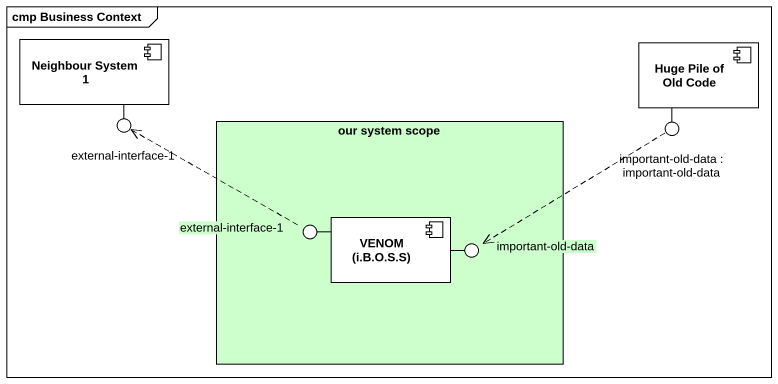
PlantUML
@startuml
mainframe cmp Business Context
component "Neighbour System 1" as Neighbour_System_1
component "Huge Pile of Old Code" as Huge_Pile_of_Old_Code
() "external-interface-1" as external_interface_1
rectangle "our system scope" as our_system_scope #CCFFCC {
  component "VENOM (i.B.O.S.S)" as VENOM_i_B_O_S_S
}
() "important-old-data : important-old-data" as important_old_data
() "external-interface-1" as external_interface_1_2
() "important-old-data" as important_old_data_2
Neighbour_System_1 -- external_interface_1
Huge_Pile_of_Old_Code -- important_old_data
VENOM_i_B_O_S_S -left- external_interface_1_2
VENOM_i_B_O_S_S -right- important_old_data_2
important_old_data ..> important_old_data_2
external_interface_1_2 .left.> external_interface_1
@enduml
